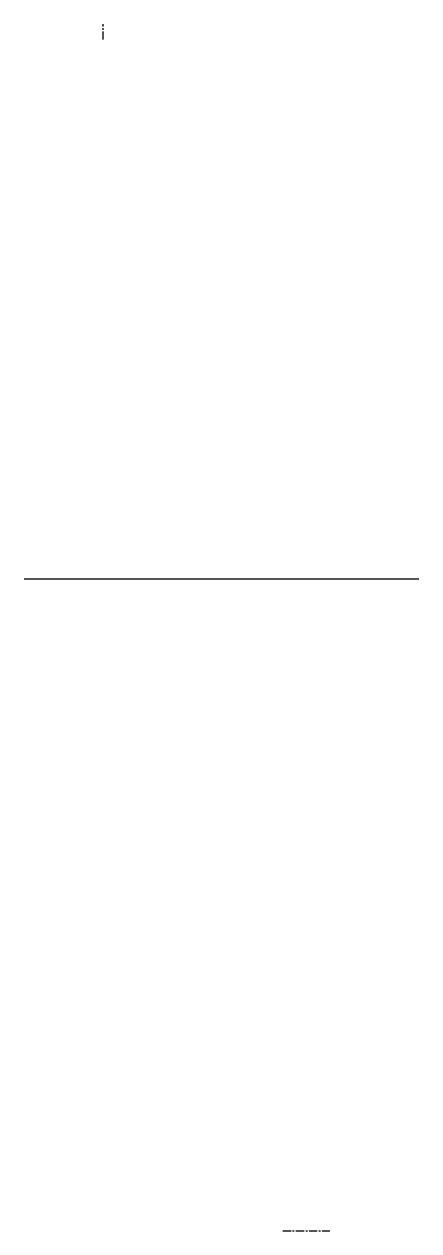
# Model space of a CAD drawing. Header units: millimetres. Extents: x 2220 to 3752, y -2527 to 2149.
import ezdxf

# ---------------------------------------------------------------- set-up
doc = ezdxf.new("R2010")
doc.units = ezdxf.units.MM
doc.linetypes.add('CENTER', pattern=[50.8, 31.75, -6.35, 6.35, -6.35])
doc.layers.add('center', color=7, linetype='CENTER')

msp = doc.modelspace()

# ---------------------------------------------------------------- linework, layer by layer
at = {"extrusion": (0, -1, 0)}
for p, q in [((2220.5, 0, -615.2), (3752.4, 0, -615.2)), ((2950.7, 0, 96.2), (2950.7, 0, -1312.3))]:
    msp.add_line(p, q, dxfattribs=at)
at = {"layer": 'center', "extrusion": (0, -1, 0)}
for p, q in [((2526.1, 2148.9, -477.5), (2526.1, 2148.9, -1216.8)), ((2526.7, 2088.9, -15), (2527.3, 2148.9, -462.5)), ((3224.4, -2525.9, -488.4), (3224.4, -2525.9, -1.1)), ((3224.4, -2526.7, -461.5), (3224.4, -2526.7, -396.5)), ((3224.4, -2526.7, -396.5), (3406.3, -2526.7, -396.5))]:
    msp.add_line(p, q, dxfattribs=at)

doc.saveas('drawing.dxf')
